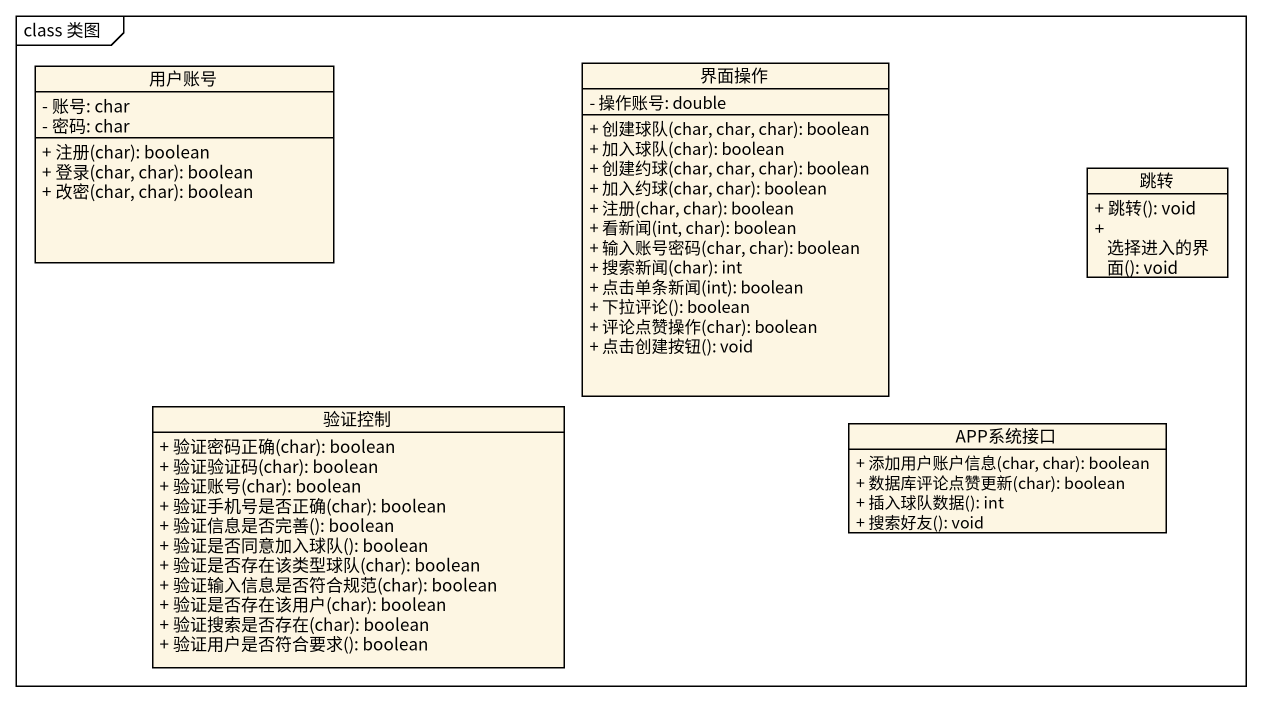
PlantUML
@startuml
mainframe class 类图
hide circle
hide empty members
skinparam classAttributeIconSize 0
class 界面操作 {
  - 操作账号: double
  + 创建球队(char, char, char): boolean
  + 加入球队(char): boolean
  + 创建约球(char, char, char): boolean
  + 加入约球(char, char): boolean
  + 注册(char, char): boolean
  + 看新闻(int, char): boolean
  + 输入账号密码(char, char): boolean
  + 搜索新闻(char): int
  + 点击单条新闻(int): boolean
  + 下拉评论(): boolean
  + 评论点赞操作(char): boolean
  + 点击创建按钮(): void
}
class 用户账号 {
  - 账号: char
  - 密码: char
  + 注册(char): boolean
  + 登录(char, char): boolean
  + 改密(char, char): boolean
}
class 跳转 {
  + 跳转(): void
  + 选择进入的界面(): void
}
class 验证控制 {
  + 验证密码正确(char): boolean
  + 验证验证码(char): boolean
  + 验证账号(char): boolean
  + 验证手机号是否正确(char): boolean
  + 验证信息是否完善(): boolean
  + 验证是否同意加入球队(): boolean
  + 验证是否存在该类型球队(char): boolean
  + 验证输入信息是否符合规范(char): boolean
  + 验证是否存在该用户(char): boolean
  + 验证搜索是否存在(char): boolean
  + 验证用户是否符合要求(): boolean
}
class APP系统接口 {
  + 添加用户账户信息(char, char): boolean
  + 数据库评论点赞更新(char): boolean
  + 插入球队数据(): int
  + 搜索好友(): void
}
@enduml
